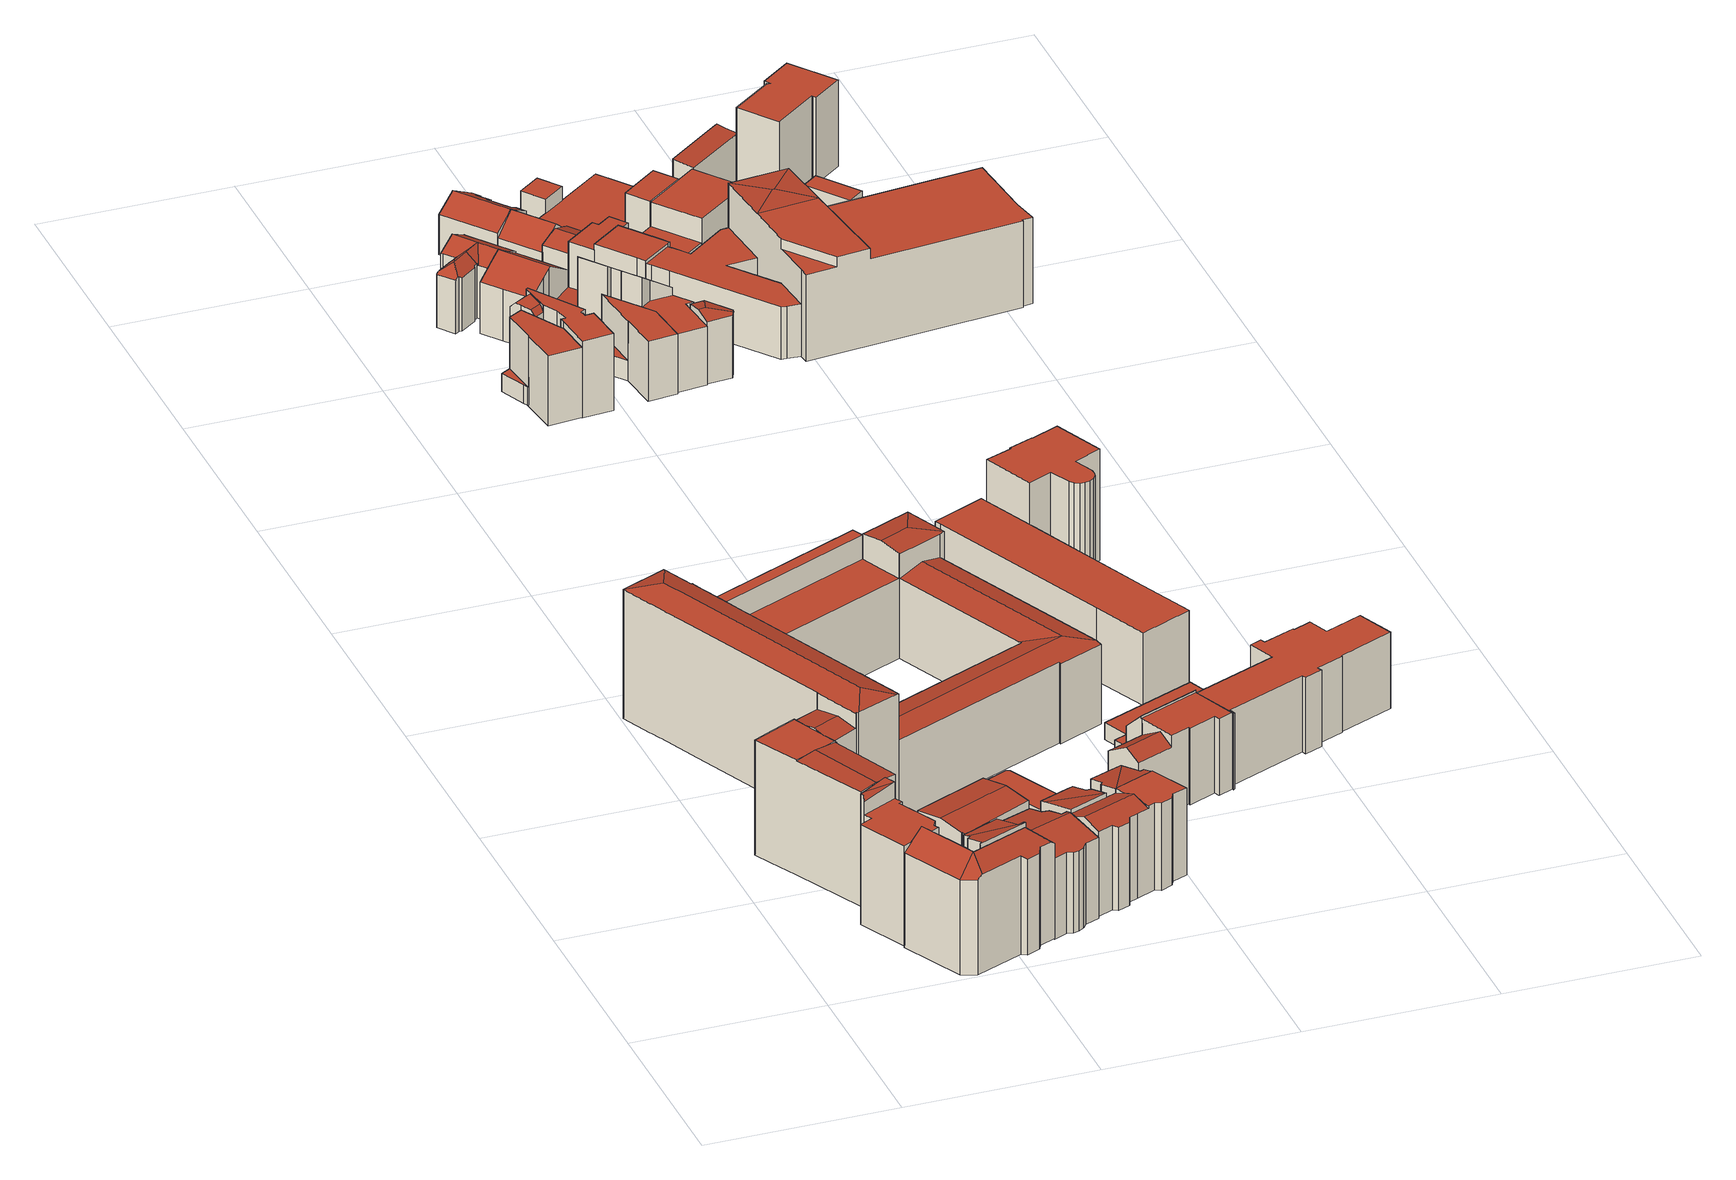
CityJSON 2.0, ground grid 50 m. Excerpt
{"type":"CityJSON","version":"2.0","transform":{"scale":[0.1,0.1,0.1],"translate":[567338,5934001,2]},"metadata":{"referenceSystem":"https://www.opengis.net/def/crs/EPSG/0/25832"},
"CityObjects":{
"building1":{"type":"Building","attributes":{"Gemeindeschluessel":"02000000","Geometrietyp2DReferenz":"3000","function":"31001_1100","roofType":"1000","measuredHeight":31.76,"storeysAboveGround":9},"geometry":[{"type":"MultiSurface","lod":"2","boundaries":[[[0,1,2,3]],[[4,5,6,7]],[[8,9,10,11]],[[7,6,12,13,14]],[[15,0,12,6]],[[16,2,1,17]],[[18,19,20,21]],[[22,23,24,25,10,9,15,6,5,26]],[[27,28,29,30,4,7,14,18,21,16,17,8,11,31]],[[8,17,1,0,15,9]],[[30,29,22,26]],[[3,2,16,21,20]],[[19,18,14,13]],[[29,28,23,22]],[[28,27,24,23]],[[27,31,25,24]],[[31,11,10,25]],[[4,30,26,5]],[[19,13,12,0,3,20]]],"semantics":{"surfaces":[{"type":"RoofSurface"},{"type":"WallSurface"},{"type":"GroundSurface"}],"values":[0,1,1,1,1,1,1,0,2,1,1,1,1,1,1,1,1,1,0]}}]},
"building2":{"type":"Building","attributes":{"Gemeindeschluessel":"02000000","Geometrietyp2DReferenz":"3000","function":"31001_1120","roofType":"3100","measuredHeight":30.64,"storeysAboveGround":6},"geometry":[{"type":"MultiSurface","lod":"2","boundaries":[[[32,33,34,35]],[[36,37,38,39]],[[40,41,42,43,44,37,36,45,46]],[[47,48,49,50]],[[42,51,52,43]],[[53,54,55,56]],[[57,32,35,58]],[[59,39,38,60]],[[61,46,45,62]],[[63,42,41,64]],[[65,40,46,61]],[[66,67,68,69]],[[69,68,70,71]],[[71,70,72,73]],[[74,52,51,75]],[[76,77,78,79,80]],[[73,72,33,32,57]],[[66,69,71,73,57,58,81,82,53,56,78,77,65,61,62,59,60,83,74,75,84]],[[35,34,85,86]],[[55,54,87,85,34,80,79]],[[50,49,63,64,76,80,34]],[[50,34,33,72,70,68,67,47]],[[35,86,81,58]],[[84,75,51,42,63,49,48]],[[66,84,48,47,67]],[[65,77,76,64,41,40]],[[74,83,44,43,52]],[[59,62,45,36,39]],[[83,60,38,37,44]],[[55,79,78,56]],[[87,54,53,82]],[[82,81,86,85,87]]],"semantics":{"surfaces":[{"type":"RoofSurface"},{"type":"WallSurface"},{"type":"GroundSurface"}],"values":[0,0,0,0,0,1,1,1,1,1,1,1,1,1,1,1,1,2,0,0,0,0,1,1,1,1,1,1,1,1,1,1]}}]},
"building3":{"type":"Building","attributes":{"Gemeindeschluessel":"02000000","Geometrietyp2DReferenz":"3000","function":"31001_1120","roofType":"3100","measuredHeight":24.62,"storeysAboveGround":6},"geometry":[{"type":"MultiSurface","lod":"2","boundaries":[[[88,89,90,91]],[[91,90,92,93]],[[93,92,94,95]],[[95,94,96,97]],[[98,99,100,101]],[[101,100,102,103]],[[103,102,104,105]],[[105,104,89,88]],[[106,107,108,109]],[[109,108,110,111]],[[111,110,112,113]],[[113,112,114,115]],[[115,114,116,117]],[[118,119,120,121]],[[121,120,122,123]],[[106,109,111,113,115,117,98,101,103,105,88,91,93,95,97,118,121,123,124]],[[124,123,122,125,126]],[[107,106,124,126]],[[98,117,116,127,99]],[[119,118,97,96]],[[127,116,114,112,110,108,107,126,125]],[[127,125,122,120,119,96,94,92,90,89,104,102,100,99]]],"semantics":{"surfaces":[{"type":"WallSurface"},{"type":"GroundSurface"},{"type":"RoofSurface"}],"values":[0,0,0,0,0,0,0,0,0,0,0,0,0,0,0,1,0,0,0,0,2,2]}}]},
"building4":{"type":"Building","attributes":{"Gemeindeschluessel":"02000000","Geometrietyp2DReferenz":"3000","function":"31001_2010","roofType":"1000","measuredHeight":3.55,"storeysAboveGround":1},"geometry":[{"type":"MultiSurface","lod":"2","boundaries":[[[128,129,130,131]],[[132,133,134,135]],[[135,134,129,128]],[[136,137,133,132]],[[137,136,131,130]],[[131,136,132,135,128]],[[137,130,129,134,133]]],"semantics":{"surfaces":[{"type":"WallSurface"},{"type":"GroundSurface"},{"type":"RoofSurface"}],"values":[0,0,0,0,0,1,2]}}]},
"building5":{"type":"Building","attributes":{"name":"Agentur für Arbeit","Gemeindeschluessel":"02000000","Geometrietyp2DReferenz":"3000","function":"31001_3010","roofType":"3100","measuredHeight":37.12,"storeysAboveGround":7},"geometry":[{"type":"MultiSurface","lod":"2","boundaries":[[[138,139,140,141]],[[142,143,144,145,146,147]],[[148,149,150,151]],[[144,152,153,154,155,145]],[[156,157,158,159,160]],[[161,162,163,164,165,158,157]],[[166,167,168]],[[169,170,171,172,173]],[[174,175,176,177,178,170,169]],[[178,171,170]],[[179,180,181,182]],[[183,184,185,186]],[[187,141,140,188]],[[160,189,156]],[[154,190,155]],[[146,191,147]],[[192,143,142,193]],[[186,150,149,183]],[[183,149,148,194]],[[181,163,162,182]],[[195,196,197,198]],[[199,200,201,202]],[[202,201,203,204]],[[205,204,203,206,207]],[[183,149,173,172,184]],[[208,172,171,209]],[[210,178,177,211]],[[212,213,214,215]],[[215,214,216,217]],[[192,218,219,220,221,180,179,153,152,144,143]],[[222,223,224,225,226,227,175,174,228]],[[229,230,231,213,212,232,233,211,177]],[[234,235,236,189,160,159,237,238,239,240,241,242,243,244]],[[245,246,247,248,249,250,239,238,251,252,253,254,255,256,141,187]],[[257,258,259,260,167,166,206,203,201,200,261,262,263,264,265,266,267,268,139,138]],[[215,217,269,205,207,270,271,195,198,272,273,274,221,220,219,218,192,193,275,276,244,243,242,241,240,239,250,249,248,247,246,245,187,188,277,278,279,280,281,208,209,210,211,233,232,212],[223,222,228,282,283,284,285,286,287,224]],[[256,255,254,253,252,251,238,237,288,289,197,196,168,167,260,259,258,257,138,141]],[[139,268,278,277,188,140]],[[276,275,193,142,147,191,290,234,244]],[[268,267,151,150,186,185,281,280,279,278]],[[266,265,264,291,292,194,148,151,267]],[[282,228,174,293,291,264]],[[263,262,261,285,284,283,282,264]],[[195,271,270,207,206,166,168,196]],[[261,200,199,294,225,224,287,286,285]],[[227,295,229,177,176,175]],[[178,210,209,171]],[[296,293,174,169,173,149,183]],[[208,281,185,184,172]],[[205,269,217,216,297,204]],[[158,165,289,288,237,159]],[[163,181,180,221,274,273,164]],[[273,272,198,197,289,165,164]],[[298,161,157,156]],[[145,155,299,146]],[[190,154,153,179,182,162,161]],[[292,291,293,296,183,194]],[[300,301,231,230,229,295]],[[226,301,300,295,227]],[[204,297,216,214,213,231,301,302,202]],[[202,302,301,226,225,294,199]],[[290,191,146,299,155,190,161,298,156,189,236,235,234]]],"semantics":{"surfaces":[{"type":"RoofSurface"},{"type":"WallSurface"},{"type":"GroundSurface"}],"values":[0,0,0,0,0,0,0,0,0,0,0,0,1,1,1,1,1,1,1,1,1,1,1,1,1,1,1,1,1,1,1,1,1,1,0,2,0,1,1,1,1,1,1,1,1,1,1,1,1,1,1,1,1,1,1,1,0,0,0,0,0,0]}}]},
"building6":{"type":"Building","attributes":{"Gemeindeschluessel":"02000000","Geometrietyp2DReferenz":"3000","function":"31001_2100","roofType":"3100","measuredHeight":6.53,"storeysAboveGround":1},"geometry":[{"type":"MultiSurface","lod":"2","boundaries":[[[303,304,305,306]],[[307,308,309,310]],[[311,312,313,314]],[[315,316,317,318]],[[318,317,319,320]],[[320,319,321,322]],[[322,321,323,324]],[[325,326,307,310,327,311,314,315,318,320,322,324]],[[328,326,325,329,330]],[[329,325,324,323]],[[316,315,314,313]],[[308,307,326,328]],[[327,310,309,303,306]],[[331,305,304,330,329]],[[311,327,306,305,331,312]],[[331,329,323,321,319,317,316,313,312]],[[308,328,330,304,303,309]]],"semantics":{"surfaces":[{"type":"RoofSurface"},{"type":"WallSurface"},{"type":"GroundSurface"}],"values":[0,1,1,1,1,1,1,2,1,1,1,1,1,1,1,0,0]}}]},
"building7":{"type":"Building","attributes":{"Gemeindeschluessel":"02000000","Geometrietyp2DReferenz":"3000","function":"31001_1120","roofType":"3100","measuredHeight":25.06,"storeysAboveGround":6},"geometry":[{"type":"MultiSurface","lod":"2","boundaries":[[[332,333,334,335]],[[336,337,338,339,340,341]],[[342,343,344,345,346,347,348,349,350,351,352,353]],[[354,355,356,357,340,339]],[[358,359,360,136]],[[136,360,361,362]],[[362,361,363,364]],[[365,333,332,366]],[[367,368,369,370]],[[371,372,373,374]],[[374,373,375,376]],[[376,375,377,378]],[[378,377,379,380]],[[380,379,381,382]],[[383,338,337,384]],[[384,337,336,385]],[[354,350,349,355]],[[386,348,347,387]],[[387,347,346,388]],[[388,346,345,389]],[[389,345,344,390]],[[391,343,342]],[[353,352,392]],[[393,357,356,394]],[[395,353,392,365,366,369,368,396]],[[390,344,343,391,372,371]],[[397,334,333,365,392,352,351,398]],[[367,370,358,136,362,364,399,397,398,383,384,385,400,393,394,386,387,388,389,390,371,374,376,378,380,382]],[[334,397,399,401]],[[358,370,369,366,332,335,359]],[[383,398,351,350,354,339,338]],[[386,394,356,355,349,348]],[[393,400,341,340,357]],[[400,385,336,341]],[[342,353,395]],[[367,382,381,396,368]],[[401,399,364,363]],[[372,391,342,395,396,381,379,377,375,373]],[[401,363,361,360,359,335,334]]],"semantics":{"surfaces":[{"type":"RoofSurface"},{"type":"WallSurface"},{"type":"GroundSurface"}],"values":[0,0,0,0,1,1,1,1,1,1,1,1,1,1,1,1,1,1,1,1,1,1,1,1,0,1,1,2,1,1,1,1,1,1,1,1,1,0,0]}}]},
"building8":{"type":"Building","attributes":{"Gemeindeschluessel":"02000000","Geometrietyp2DReferenz":"3000","function":"31001_1120","roofType":"1000","measuredHeight":19.12,"storeysAboveGround":5},"geometry":[{"type":"MultiSurface","lod":"2","boundaries":[[[402,403,404,405]],[[405,404,406,407]],[[408,409,410,411]],[[412,413,414,415]],[[412,415,402,405,407,416,417,408,411]],[[403,402,415,414,418,419]],[[419,418,420,421]],[[413,412,411,410]],[[409,408,417,422]],[[422,417,416,423]],[[416,407,406,421,420,423]],[[422,423,420,418,414,413,410,409]],[[419,421,406,404,403]]],"semantics":{"surfaces":[{"type":"WallSurface"},{"type":"GroundSurface"},{"type":"RoofSurface"}],"values":[0,0,0,0,1,0,0,0,0,0,0,2,2]}}]},
"building9":{"type":"Building","attributes":{"Gemeindeschluessel":"02000000","Geometrietyp2DReferenz":"3000","function":"31001_1120","roofType":"1000","measuredHeight":20.97,"storeysAboveGround":4},"geometry":[{"type":"MultiSurface","lod":"2","boundaries":[[[424,425,426,427]],[[428,429,430,425,424]],[[431,432,433,430]],[[434,435,436,437]],[[437,436,438,439]],[[439,438,440,441]],[[441,440,442,443]],[[444,445,446,447]],[[447,446,448,449]],[[449,448,432,450]],[[451,452,453,454]],[[451,454,444,447,449,450,455,456,457,458,434,437,439,441,443]],[[433,432,448,446,445,453,452,442,440,438,436,435,459,460]],[[429,428,456,455,461]],[[453,445,444,454]],[[442,452,451,443]],[[433,460,426,425,430]],[[455,450,432,431,461]],[[459,435,434,458]],[[457,456,428,424,427]],[[458,457,427,426,460,459]],[[429,461,431,430]]],"semantics":{"surfaces":[{"type":"RoofSurface"},{"type":"WallSurface"},{"type":"GroundSurface"}],"values":[0,0,1,1,1,1,1,1,1,1,1,2,0,1,1,1,1,1,1,1,1,0]}}]},
"building10":{"type":"Building","attributes":{"Gemeindeschluessel":"02000000","Geometrietyp2DReferenz":"3000","function":"31001_1120","roofType":"3100","measuredHeight":17.19,"storeysAboveGround":5},"geometry":[{"type":"MultiSurface","lod":"2","boundaries":[[[462,463,464,465,466]],[[464,467,468,469,470,471,465]],[[472,473,474,475,476,477,464,463]],[[476,478,479,480,477]],[[481,462,466,482]],[[483,471,470,484]],[[484,470,469,485]],[[485,469,468,486]],[[487,475,474,488]],[[488,474,473,489]],[[489,473,472,490]],[[491,492,493,494]],[[494,493,495,496]],[[497,498,499,500]],[[500,499,501,502]],[[503,504,502,501]],[[505,506,487,488,489,490,481,482,483,484,485,486,507,491,494,496,497,500,502,504]],[[480,508,503,501,499,498,509]],[[510,507,486,468,467]],[[492,491,507,510,511]],[[479,478,506,505,512]],[[505,504,503,508,512]],[[497,496,495,509,498]],[[487,506,478,476,475]],[[481,490,472,463,462]],[[483,482,466,465,471]],[[479,512,508,480]],[[510,467,464,477,480,511]],[[492,511,480,509,495,493]]],"semantics":{"surfaces":[{"type":"RoofSurface"},{"type":"WallSurface"},{"type":"GroundSurface"}],"values":[0,0,0,0,1,1,1,1,1,1,1,1,1,1,1,1,2,0,1,1,1,1,1,1,1,1,0,0,0]}}]},
"building11":{"type":"Building","attributes":{"Gemeindeschluessel":"02000000","Geometrietyp2DReferenz":"3000","function":"31001_2010","roofType":"3100","measuredHeight":18.89,"storeysAboveGround":4},"geometry":[{"type":"MultiSurface","lod":"2","boundaries":[[[513,514,515,516,517]],[[518,519,520,505]],[[521,522,523,524]],[[524,523,525,526]],[[526,525,527,528]],[[504,516,515,529]],[[529,515,514,530]],[[521,524,526,528,531,518,505,504,529,530]],[[521,530,514,513,522]],[[504,505,520,517,516]],[[532,531,528,527]],[[519,518,531,532]],[[519,532,527,525,523,522,513,517,520]]],"semantics":{"surfaces":[{"type":"RoofSurface"},{"type":"WallSurface"},{"type":"GroundSurface"}],"values":[0,1,1,1,1,1,1,2,1,1,1,1,0]}}]},
"building12":{"type":"Building","attributes":{"Gemeindeschluessel":"02000000","Geometrietyp2DReferenz":"3000","function":"31001_1120","roofType":"1000","measuredHeight":16.41,"storeysAboveGround":3},"geometry":[{"type":"MultiSurface","lod":"2","boundaries":[[[533,534,535,536,537,538,539]],[[526,536,535,524]],[[524,535,534,540]],[[540,534,533,541]],[[542,543,544,545]],[[545,544,546,547]],[[537,548,549,538]],[[543,542,550,539,538,549]],[[551,552,526,524,540,541,550,542,545,547]],[[553,552,551,554]],[[554,551,547,546]],[[526,552,553,548,537,536]],[[550,541,533,539]],[[554,546,544,543,549,548,553]]],"semantics":{"surfaces":[{"type":"RoofSurface"},{"type":"WallSurface"},{"type":"GroundSurface"}],"values":[0,1,1,1,1,1,1,1,2,1,1,1,1,0]}}]},
"building13":{"type":"Building","attributes":{"Gemeindeschluessel":"02000000","Geometrietyp2DReferenz":"3000","function":"31001_1120","roofType":"1000","measuredHeight":9.21,"storeysAboveGround":3},"geometry":[{"type":"MultiSurface","lod":"2","boundaries":[[[555,556,557,558,559,560]],[[561,562,563,564,565,566]],[[561,560,559,562]],[[562,559,558,563]],[[563,558,557,564]],[[564,557,556,565]],[[565,556,555,566]],[[561,566,555,560]]],"semantics":{"surfaces":[{"type":"RoofSurface"},{"type":"GroundSurface"},{"type":"WallSurface"}],"values":[0,1,2,2,2,2,2,2]}}]},
"building14":{"type":"Building","attributes":{"Gemeindeschluessel":"02000000","Geometrietyp2DReferenz":"3000","function":"31001_2050","roofType":"2100","measuredHeight":24.41,"storeysAboveGround":5},"geometry":[{"type":"MultiSurface","lod":"2","boundaries":[[[567,568,569,570,571,572,573,574,575,576]],[[577,578,579,580,581,582,583,584,585,586]],[[577,576,575,578]],[[578,575,574,579]],[[579,574,573,580]],[[580,573,572,581]],[[581,572,571,582]],[[582,571,570,583]],[[583,570,569,584]],[[584,569,568,585]],[[585,568,567,586]],[[586,567,576,577]]],"semantics":{"surfaces":[{"type":"RoofSurface"},{"type":"GroundSurface"},{"type":"WallSurface"}],"values":[0,1,2,2,2,2,2,2,2,2,2,2]}}]},
"building15":{"type":"Building","attributes":{"Gemeindeschluessel":"02000000","Geometrietyp2DReferenz":"3000","function":"31001_3210","roofType":"1000","measuredHeight":8.6,"storeysAboveGround":1},"geometry":[{"type":"MultiSurface","lod":"2","boundaries":[[[587,588,589,590]],[[591,592,593,594]],[[595,596,597,598]],[[599,600,601,602]],[[602,601,603,604]],[[596,590,589,605]],[[606,607,608,609]],[[609,608,610,611]],[[605,589,594,593,612]],[[588,591,594,589]],[[613,606,609,611,599,602,604,614,595,598,615,616]],[[613,616,592,591,588,587]],[[616,615,617,612,593,592]],[[618,619,590,620]],[[607,606,613,587]],[[599,611,610,619,618,600]],[[617,615,598,597]],[[621,614,604,603]],[[595,614,621,620,590,596]],[[607,587,590,619,610,608]],[[617,597,596,605,612]],[[621,603,601,600,618,620]]],"semantics":{"surfaces":[{"type":"RoofSurface"},{"type":"WallSurface"},{"type":"GroundSurface"}],"values":[0,0,1,1,1,1,1,1,1,1,2,1,1,1,1,1,1,1,1,0,0,0]}}]},
"building16":{"type":"Building","attributes":{"Gemeindeschluessel":"02000000","Geometrietyp2DReferenz":"3000","function":"31001_1010","roofType":"3100","measuredHeight":14.51,"storeysAboveGround":2},"geometry":[{"type":"MultiSurface","lod":"2","boundaries":[[[622,623,624,625]],[[625,624,626,627]],[[628,629,630,631]],[[631,630,623,622]],[[632,633,634,635]],[[629,628,636,637,638]],[[639,636,628,631,622,625,627,640,632,635]],[[641,634,633,642,626,624,623,630,629,638]],[[634,641,643,639,635]],[[642,633,632,640]],[[626,642,640,627]],[[637,636,639,643]],[[637,643,641,638]]],"semantics":{"surfaces":[{"type":"WallSurface"},{"type":"GroundSurface"},{"type":"RoofSurface"}],"values":[0,0,0,0,0,0,1,2,0,0,0,0,2]}}]},
"building17":{"type":"Building","attributes":{"Gemeindeschluessel":"02000000","Geometrietyp2DReferenz":"3000","function":"31001_2010","roofType":"1000","measuredHeight":15.95,"storeysAboveGround":3},"geometry":[{"type":"MultiSurface","lod":"2","boundaries":[[[544,546,644,645,646,647,648,649,543]],[[650,651,652,653,654,655,656,657,658]],[[650,543,649,651]],[[651,649,648,652]],[[652,648,647,653]],[[653,647,646,654]],[[654,646,645,655]],[[655,645,644,656]],[[656,644,546,657]],[[657,546,544,658]],[[658,544,543,650]]],"semantics":{"surfaces":[{"type":"RoofSurface"},{"type":"GroundSurface"},{"type":"WallSurface"}],"values":[0,1,2,2,2,2,2,2,2,2,2]}}]},
"building18":{"type":"Building","attributes":{"Gemeindeschluessel":"02000000","Geometrietyp2DReferenz":"3000","function":"31001_1010","roofType":"3100","measuredHeight":15.47,"storeysAboveGround":2},"geometry":[{"type":"MultiSurface","lod":"2","boundaries":[[[659,660,661,662,663,664,665]],[[665,666,667,659]],[[668,664,663,669]],[[669,663,662,670]],[[670,662,661,671]],[[671,661,660,672]],[[673,674,668,669,670,671,672,675,676]],[[668,674,677,678,666,665,664]],[[679,680,673,676,681]],[[681,676,675,682]],[[675,672,660,659,667,682]],[[677,674,673,680]],[[679,681,682,667,666,678]],[[679,678,677,680]]],"semantics":{"surfaces":[{"type":"RoofSurface"},{"type":"WallSurface"},{"type":"GroundSurface"}],"values":[0,1,1,1,1,1,2,1,1,1,1,1,0,0]}}]},
"building19":{"type":"Building","attributes":{"Gemeindeschluessel":"02000000","Geometrietyp2DReferenz":"3000","function":"31001_2070","roofType":"1000","measuredHeight":19.86,"storeysAboveGround":8},"geometry":[{"type":"MultiSurface","lod":"2","boundaries":[[[683,684,685,686,687,688,689,690,691,692]],[[693,694,695,696,697,698,699,700,701,702]],[[700,691,690,701]],[[701,690,689,702]],[[693,688,687,694]],[[694,687,686,695]],[[695,686,685,696]],[[696,685,684,697]],[[697,684,683,698]],[[699,692,691,700]],[[699,698,683,692]],[[693,702,689,688]]],"semantics":{"surfaces":[{"type":"RoofSurface"},{"type":"GroundSurface"},{"type":"WallSurface"}],"values":[0,1,2,2,2,2,2,2,2,2,2,2]}}]},
"building20":{"type":"Building","attributes":{"name":"Private Stadtteilschule Brecht","Gemeindeschluessel":"02000000","Geometrietyp2DReferenz":"3000","function":"31001_3020","roofType":"1000","measuredHeight":21.57,"storeysAboveGround":3},"geometry":[{"type":"MultiSurface","lod":"2","boundaries":[[[703,704,705,706]],[[707,708,704,703]],[[709,710,711,712,713,714,715,716]],[[717,718,719,720,721,722,723,724,725]],[[726,711,710,727]],[[727,710,709,728]],[[729,716,715,730]],[[723,713,712,724]],[[731,721,720,732]],[[732,720,719,733]],[[733,719,718,734]],[[735,736,737,738]],[[739,740,741,742]],[[742,741,743,744]],[[744,743,745,746]],[[746,745,747,748]],[[748,747,749,750]],[[751,752,753,754]],[[738,737,755,756]],[[757,758,759,760]],[[760,759,761,762]],[[762,761,763,764]],[[765,766,767,768]],[[768,767,769,770]],[[771,772,773,774]],[[775,749,747,745,743,741,740,763,761,759,758,773,772,776,769,767,766,753,752,755,737,736]],[[774,773,758,757]],[[739,742,744,746,748,750,731,732,733,734,777,778,779,726,727,728,729,730,780,781,782,783,751,754,765,768,770,784,771,774,757,760,762,764]],[[785,735,738,756,786,787,788]],[[775,736,735,785,714,713,723,722]],[[788,787,782,781]],[[787,786,783,782]],[[739,764,763,740]],[[784,770,769,776]],[[771,784,776,772]],[[765,754,753,766]],[[751,783,786,756,755,752]],[[785,788,781,780]],[[717,725,705,704,708]],[[731,750,749,775,722,721]],[[726,779,725,724,712,711]],[[780,730,715,714,785]],[[729,728,709,716]],[[777,734,718,717,708,707]],[[778,777,707,703,706]],[[779,778,706,705,725]]],"semantics":{"surfaces":[{"type":"RoofSurface"},{"type":"WallSurface"},{"type":"GroundSurface"}],"values":[0,0,0,0,1,1,1,1,1,1,1,1,1,1,1,1,1,1,1,1,1,1,1,1,1,0,1,2,0,1,1,1,1,1,1,1,1,1,1,1,1,1,1,1,1,1]}}]},
"building21":{"type":"Building","attributes":{"Gemeindeschluessel":"02000000","Geometrietyp2DReferenz":"3000","function":"31001_1120","roofType":"3100","measuredHeight":14.15,"storeysAboveGround":2},"geometry":[{"type":"MultiSurface","lod":"2","boundaries":[[[789,790,791,792]],[[790,793,794,791]],[[795,789,792,796]],[[797,794,793,798]],[[798,793,790,789,795]],[[796,792,791,794,797]],[[796,797,798,795]]],"semantics":{"surfaces":[{"type":"RoofSurface"},{"type":"WallSurface"},{"type":"GroundSurface"}],"values":[0,0,1,1,1,1,2]}}]},
"building22":{"type":"Building","attributes":{"Gemeindeschluessel":"02000000","Geometrietyp2DReferenz":"3000","function":"31001_2010","roofType":"1000","measuredHeight":3.3,"storeysAboveGround":1},"geometry":[{"type":"MultiSurface","lod":"2","boundaries":[[[799,800,801,802]],[[803,804,805,806]],[[806,805,800,799]],[[805,804,801,800]],[[804,803,802,801]],[[803,806,799,802]]],"semantics":{"surfaces":[{"type":"GroundSurface"},{"type":"RoofSurface"},{"type":"WallSurface"}],"values":[0,1,2,2,2,2]}}]},
"building23":{"type":"Building","attributes":{"Gemeindeschluessel":"02000000","Geometrietyp2DReferenz":"3000","function":"31001_1120","roofType":"3200","measuredHeight":18.02,"storeysAboveGround":5},"geometry":[{"type":"MultiSurface","lod":"2","boundaries":[[[807,808,809,810]],[[811,812,813,808,807]],[[813,814,809,808]],[[799,810,809,802]],[[815,812,811,816]],[[802,809,814,817]],[[815,816,799,802,817]],[[815,817,814,813,812]],[[799,816,811,807,810]]],"semantics":{"surfaces":[{"type":"RoofSurface"},{"type":"WallSurface"},{"type":"GroundSurface"}],"values":[0,0,0,1,1,1,2,1,1]}}]},
"building24":{"type":"Building","attributes":{"Gemeindeschluessel":"02000000","Geometrietyp2DReferenz":"3000","function":"31001_1010","roofType":"1000","measuredHeight":15.15,"storeysAboveGround":3},"geometry":[{"type":"MultiSurface","lod":"2","boundaries":[[[818,819,820,821,822,823]],[[824,825,826,827,828,829]],[[825,822,821,826]],[[826,821,820,827]],[[827,820,819,828]],[[828,819,818,829]],[[824,823,822,825]],[[824,829,818,823]]],"semantics":{"surfaces":[{"type":"RoofSurface"},{"type":"GroundSurface"},{"type":"WallSurface"}],"values":[0,1,2,2,2,2,2,2]}}]},
"building25":{"type":"Building","attributes":{"Gemeindeschluessel":"02000000","Geometrietyp2DReferenz":"3000","function":"31001_1120","roofType":"1000","measuredHeight":14.78,"storeysAboveGround":4},"geometry":[{"type":"MultiSurface","lod":"2","boundaries":[[[830,831,832,833]],[[833,832,834,835]],[[830,836,837,831]],[[836,838,839,837]],[[839,838,840,841]],[[841,840,842,843]],[[843,842,844,845]],[[845,844,846,847]],[[834,847,846,835]],[[830,833,835,846,844,842,840,838,836]],[[832,831,837,839,841,843,845,847,834]]],"semantics":{"surfaces":[{"type":"WallSurface"},{"type":"GroundSurface"},{"type":"RoofSurface"}],"values":[0,0,0,0,0,0,0,0,0,1,2]}}]},
"building26":{"type":"Building","attributes":{"Gemeindeschluessel":"02000000","Geometrietyp2DReferenz":"3000","function":"31001_1010","roofType":"1000","measuredHeight":9,"storeysAboveGround":1},"geometry":[{"type":"MultiSurface","lod":"2","boundaries":[[[848,849,850,851]],[[852,853,854,855]],[[855,854,849,848]],[[854,853,850,849]],[[853,852,851,850]],[[852,855,848,851]]],"semantics":{"surfaces":[{"type":"GroundSurface"},{"type":"RoofSurface"},{"type":"WallSurface"}],"values":[0,1,2,2,2,2]}}]},
"building27":{"type":"Building","attributes":{"Gemeindeschluessel":"02000000","Geometrietyp2DReferenz":"3000","function":"31001_2010","roofType":"1000","measuredHeight":30.4,"storeysAboveGround":9},"geometry":[{"type":"MultiSurface","lod":"2","boundaries":[[[856,857,858,859]],[[859,858,860,861]],[[862,863,864,865]],[[865,864,866,867]],[[867,866,868,869]],[[869,868,870,871]],[[871,870,872,873]],[[873,872,874,875]],[[875,874,876,877]],[[877,876,878,879]],[[861,860,880,881]],[[881,880,882,883]],[[883,882,884,885]],[[885,884,886,887]],[[887,886,888,889]],[[890,891,878,876,874,872,870,868,866,864,863,892,888,886,884,882,880,860,858,857,893]],[[894,862,865,867,869,871,873,875,877,879,895,896,897,856,859,861,881,883,885,887,889]],[[895,879,878,891]],[[862,894,892,863]],[[894,889,888,892]],[[897,896,890,893]],[[896,895,891,890]],[[856,897,893,857]]],"semantics":{"surfaces":[{"type":"WallSurface"},{"type":"RoofSurface"},{"type":"GroundSurface"}],"values":[0,0,0,0,0,0,0,0,0,0,0,0,0,0,0,1,2,0,0,0,0,0,0]}}]},
"building28":{"type":"Building","attributes":{"Gemeindeschluessel":"02000000","Geometrietyp2DReferenz":"3000","function":"51009_1610","roofType":"1000","measuredHeight":7.64},"geometry":[{"type":"MultiSurface","lod":"2","boundaries":[[[898,899,900,901,902,903]],[[904,905,906,907,908,909]],[[904,903,902,905]],[[905,902,901,906]],[[906,901,900,907]],[[907,900,899,908]],[[908,899,898,909]],[[904,909,898,903]]],"semantics":{"surfaces":[{"type":"RoofSurface"},{"type":"GroundSurface"},{"type":"WallSurface"}],"values":[0,1,2,2,2,2,2,2]}}]},
"building29":{"type":"Building","attributes":{"Gemeindeschluessel":"02000000","Geometrietyp2DReferenz":"3000","function":"31001_1010","roofType":"1000","measuredHeight":6.92,"storeysAboveGround":3},"geometry":[{"type":"MultiSurface","lod":"2","boundaries":[[[910,911,912,913]],[[914,915,916,917]],[[918,919,920,921]],[[921,920,922,923]],[[924,925,926,927]],[[928,916,915,929,922,920,919,924,927,912,911]],[[918,921,923,930,914,917,931,910,913,926,925]],[[926,913,912,927]],[[918,925,924,919]],[[930,923,922,929]],[[914,930,929,915]],[[931,917,916,928]],[[910,931,928,911]]],"semantics":{"surfaces":[{"type":"WallSurface"},{"type":"RoofSurface"},{"type":"GroundSurface"}],"values":[0,0,0,0,0,1,2,0,0,0,0,0,0]}}]},
"building30":{"type":"Building","attributes":{"Gemeindeschluessel":"02000000","Geometrietyp2DReferenz":"3000","function":"51009_1610","roofType":"1000","measuredHeight":4.41},"geometry":[{"type":"MultiSurface","lod":"2","boundaries":[[[932,933,934,935,936,937,938,939,940]],[[941,942,943,944,945,946,947,948,949]],[[941,940,939,942]],[[942,939,938,943]],[[943,938,937,944]],[[944,937,936,945]],[[945,936,935,946]],[[946,935,934,947]],[[947,934,933,948]],[[948,933,932,949]],[[949,932,940,941]]],"semantics":{"surfaces":[{"type":"RoofSurface"},{"type":"GroundSurface"},{"type":"WallSurface"}],"values":[0,1,2,2,2,2,2,2,2,2,2]}}]},
"building31":{"type":"Building","attributes":{"Gemeindeschluessel":"02000000","Geometrietyp2DReferenz":"3000","function":"31001_1010","roofType":"1000","measuredHeight":14.32,"storeysAboveGround":3},"geometry":[{"type":"MultiSurface","lod":"2","boundaries":[[[950,951,952,953]],[[953,952,954,955]],[[956,957,958,959]],[[955,954,957,956]],[[951,950,959,958]],[[959,950,953,955,956]],[[951,958,957,954,952]]],"semantics":{"surfaces":[{"type":"WallSurface"},{"type":"GroundSurface"},{"type":"RoofSurface"}],"values":[0,0,0,0,0,1,2]}}]},
"building32":{"type":"Building","attributes":{"Gemeindeschluessel":"02000000","Geometrietyp2DReferenz":"3000","function":"31001_2010","roofType":"1000","measuredHeight":15.04,"storeysAboveGround":4},"geometry":[{"type":"MultiSurface","lod":"2","boundaries":[[[960,961,962,963]],[[964,965,966,967]],[[964,963,962,965]],[[965,962,961,966]],[[966,961,960,967]],[[964,967,960,963]]],"semantics":{"surfaces":[{"type":"RoofSurface"},{"type":"GroundSurface"},{"type":"WallSurface"}],"values":[0,1,2,2,2,2]}}]},
"building33":{"type":"Building","attributes":{"Gemeindeschluessel":"02000000","Geometrietyp2DReferenz":"3000","function":"31001_2070","roofType":"1000","measuredHeight":26.77,"storeysAboveGround":7},"geometry":[{"type":"MultiSurface","lod":"2","boundaries":[[[968,969,970]],[[971,972,973,974]],[[972,975,976,973]],[[977,975,972,971]],[[977,978,976,975]],[[979,980,981,982]],[[970,983,984,968]],[[985,986,987,988]],[[989,990,991,992]],[[992,991,993,994]],[[994,993,995,996]],[[969,997,983,970]],[[979,998,999,980]],[[1000,1001,1002,1003]],[[1003,1002,1004,1005]],[[1005,1004,1006,1007]],[[1007,1006,1008,1009]],[[1009,1008,1010,1011]],[[1011,1010,1012,1013]],[[1014,1015,1016,1017]],[[1017,1016,1018,1019]],[[996,995,974,973,976,978,982,981,1020]],[[1021,1022,1023,985,988,1024,1025,1026,1014,1017,1019,989,992,994,996,1020,1000,1003,1005,1007,1009,1011,1013]],[[1027,1028,987,986,1029,984,983,997,995,993,991,990,1018,1016,1015,1030]],[[1030,1015,1014,1026]],[[968,984,1029,1031,1032,1033,971,974,995,997,969]],[[1034,1035,998,979,982,978,977]],[[1031,1023,1022,1036]],[[1022,1021,1037,1035,1034,1038,1039,1036]],[[1037,1021,1013,1012]],[[1000,1020,981,980,999,1001]],[[1039,1038,1033,1032]],[[985,1023,1031,1029,986]],[[987,1028,1024,988]],[[1018,990,989,1019]],[[1027,1030,1026,1025]],[[1028,1027,1025,1024]],[[1037,1012,1010,1008,1006,1004,1002,1001,999,998,1035]],[[1039,1032,1031,1036]],[[1033,1038,1034,977,971]]],"semantics":{"surfaces":[{"type":"RoofSurface"},{"type":"WallSurface"},{"type":"GroundSurface"}],"values":[0,0,0,0,0,0,1,1,1,1,1,1,1,1,1,1,1,1,1,1,1,1,2,0,1,1,1,1,1,1,1,1,1,1,1,1,1,0,0,0]}}]},
"building34":{"type":"Building","attributes":{"Gemeindeschluessel":"02000000","Geometrietyp2DReferenz":"3000","function":"31001_1010","roofType":"1000","measuredHeight":14,"storeysAboveGround":4},"geometry":[{"type":"MultiSurface","lod":"2","boundaries":[[[1040,1041,1042,1043,1044,1045]],[[1046,1047,1048,1049,1050,1051]],[[1046,1045,1044,1047]],[[1047,1044,1043,1048]],[[1048,1043,1042,1049]],[[1049,1042,1041,1050]],[[1050,1041,1040,1051]],[[1051,1040,1045,1046]]],"semantics":{"surfaces":[{"type":"RoofSurface"},{"type":"GroundSurface"},{"type":"WallSurface"}],"values":[0,1,2,2,2,2,2,2]}}]},
"building35":{"type":"Building","attributes":{"Gemeindeschluessel":"02000000","Geometrietyp2DReferenz":"3000","function":"31001_1010","roofType":"3100","measuredHeight":5.51,"storeysAboveGround":1},"geometry":[{"type":"MultiSurface","lod":"2","boundaries":[[[1052,1053,1054,1055]],[[1056,1057,1058,1059]],[[1059,1058,1060,1061]],[[1062,1054,1053,1063]],[[1064,1056,1059,1061,1062,1063]],[[1065,1064,1063,1053,1052]],[[1057,1056,1064,1065]],[[1062,1061,1060,1055,1054]],[[1057,1065,1052,1055,1060,1058]]],"semantics":{"surfaces":[{"type":"RoofSurface"},{"type":"WallSurface"},{"type":"GroundSurface"}],"values":[0,1,1,1,2,1,1,1,0]}}]},
"building36":{"type":"Building","attributes":{"Gemeindeschluessel":"02000000","Geometrietyp2DReferenz":"3000","function":"31001_1120","roofType":"1000","measuredHeight":23.59,"storeysAboveGround":5},"geometry":[{"type":"MultiSurface","lod":"2","boundaries":[[[1066,1067,1068,1069]],[[1069,1068,1070,1071]],[[1071,1070,1072,1073]],[[1073,1072,1074,1075]],[[1076,1077,1078,1079]],[[1079,1078,1080,1081]],[[1081,1080,1082,1083]],[[1077,1076,1075,1074]],[[1084,1085,1067,1066]],[[1083,1082,1085,1084]],[[1083,1084,1066,1069,1071,1073,1075,1076,1079,1081]],[[1085,1082,1080,1078,1077,1074,1072,1070,1068,1067]]],"semantics":{"surfaces":[{"type":"WallSurface"},{"type":"GroundSurface"},{"type":"RoofSurface"}],"values":[0,0,0,0,0,0,0,0,0,0,1,2]}}]},
"building37":{"type":"Building","attributes":{"Gemeindeschluessel":"02000000","Geometrietyp2DReferenz":"3000","function":"31001_2010","roofType":"1000","measuredHeight":3.73,"storeysAboveGround":1},"geometry":[{"type":"MultiSurface","lod":"2","boundaries":[[[1086,1087,1088,1089]],[[1090,1091,1087,1086]],[[1092,1093,1091,1090]],[[1093,1092,1089,1088]],[[1089,1092,1090,1086]],[[1093,1088,1087,1091]]],"semantics":{"surfaces":[{"type":"WallSurface"},{"type":"GroundSurface"},{"type":"RoofSurface"}],"values":[0,0,0,0,1,2]}}]}
},
"vertices":[
[315,394,325],[301,423,325],[261,403,320],[236,391,316],[232,327,8],[232,327,281],[221,348,281],[221,348,8],[325,373,8],[325,373,281],[316,369,281],[316,369,8],[221,348,316],[230,377,316],[230,377,8],[315,394,281],[261,403,8],[301,423,8],[226,386,8],[226,386,316],[229,388,316],[229,388,8],[260,182,281],[364,232,281],[358,244,281],[367,263,281],[198,310,281],[358,244,8],[364,232,8],[260,182,8],[198,310,8],[367,263,8],
[377,4,263],[391,10,272],[385,55,309],[339,18,263],[426,206,260],[548,193,274],[520,259,258],[421,218,257],[439,147,274],[432,135,277],[567,190,277],[552,192,275],[548,190,275],[430,198,262],[421,190,263],[594,94,272],[605,98,263],[567,190,263],[537,118,309],[565,194,276],[564,197,275],[405,147,3],[405,147,263],[399,131,273],[399,131,3],[377,4,3],[339,18,3],[421,218,3],[520,259,3],[421,190,3],[430,198,3],[567,190,262],[432,135,262],[439,147,3],[562,81,3],[562,81,272],[556,66,263],[556,66,3],[520,51,263],[520,51,3],[505,57,272],[505,57,3],[564,197,3],[565,194,3],[432,134,263],[432,134,3],[403,121,3],[403,121,273],[415,126,263],[260,182,3],[364,232,3],[548,190,3],[605,98,3],[312,207,309],[260,182,263],[364,232,263],
[525,292,1],[525,292,220],[544,299,220],[544,299,1],[542,304,219],[542,304,1],[631,338,219],[631,338,1],[646,297,230],[646,297,1],[565,194,1],[565,194,246],[583,202,246],[583,202,1],[563,249,234],[563,249,1],[546,242,234],[546,242,1],[697,136,1],[697,136,222],[687,123,220],[687,123,1],[673,115,219],[673,115,1],[657,111,220],[657,111,1],[641,114,222],[641,114,1],[605,98,222],[605,98,1],[662,291,1],[662,291,233],[678,249,244],[678,249,1],[693,255,244],[693,255,1],[735,152,1],[698,243,247],[735,152,222],[566,193,247],
[628,411,6],[628,411,41],[725,451,41],[725,451,6],[651,356,6],[651,356,41],[632,402,41],[632,402,6],[747,394,6],[747,394,41],
[93,1355,378],[126,1439,359],[125,1442,359],[5,1390,359],[229,388,319],[261,403,323],[274,410,324],[192,599,324],[160,586,321],[136,575,319],[178,1328,290],[657,1536,290],[644,1566,290],[165,1358,290],[301,423,321],[332,438,318],[251,625,318],[223,613,321],[210,720,321],[223,691,326],[294,722,326],[266,786,315],[196,753,316],[235,662,321],[251,625,315],[256,628,315],[253,634,316],[318,668,317],[438,715,360],[358,746,378],[327,667,361],[682,1478,303],[760,1512,303],[792,1594,293],[660,1537,293],[657,1536,293],[707,1422,293],[708,1421,293],[774,1450,293],[828,1474,293],[841,1480,293],[332,438,225],[343,443,225],[256,628,225],[251,625,225],[657,1536,225],[660,1537,225],[647,1567,225],[644,1566,225],[5,1390,7],[125,1442,7],[196,753,321],[251,625,321],[136,575,321],[261,403,7],[229,388,7],[178,1328,225],[323,665,7],[323,665,360],[321,670,360],[321,670,7],[391,838,226],[391,838,359],[418,777,359],[418,777,242],[442,721,359],[442,721,228],[442,721,7],[444,717,359],[444,717,7],[660,1537,7],[792,1594,7],[841,1480,7],[828,1474,7],[1046,975,7],[1046,975,225],[926,923,225],[926,923,7],[924,928,227],[924,928,7],[274,410,7],[301,423,7],[332,438,7],[343,443,7],[708,1421,7],[868,1052,7],[872,1044,7],[872,1044,227],[868,1052,225],[708,1421,225],[707,1422,7],[828,1474,229],[989,1105,229],[1040,988,229],[1040,988,7],[989,1105,7],[76,695,321],[79,696,321],[133,723,321],[266,786,359],[267,787,359],[267,787,7],[266,786,7],[196,753,7],[133,723,7],[79,696,7],[76,695,7],[41,1305,7],[42,1305,7],[55,1275,7],[55,1274,7],[105,1160,7],[267,788,7],[267,788,359],[105,1160,359],[55,1274,359],[55,1275,359],[42,1305,359],[41,1305,359],[103,1332,378],[116,1301,378],[166,1187,378],[328,815,378],[390,838,359],[389,842,359],[227,1213,359],[227,1214,359],[203,1271,359],[178,1328,359],[165,1358,359],[162,1357,359],[922,928,7],[438,715,7],[327,667,7],[318,668,7],[253,634,7],[256,628,7],[136,575,7],[100,648,7],[126,1439,7],[162,1357,7],[165,1358,7],[644,1566,7],[647,1567,7],[227,1214,7],[227,1213,7],[389,842,7],[390,838,7],[391,838,7],[871,1044,7],[294,722,359],[318,668,359],[100,648,321],[227,1214,225],[203,1271,225],[707,1422,225],[871,1044,227],[774,1450,242],[682,1478,225],[922,928,227],[223,691,321],[192,599,321],[935,1082,242],[964,1016,242],[896,987,242],
[504,600,73],[701,685,73],[669,753,62],[474,668,62],[536,537,8],[536,537,62],[534,535,62],[534,535,8],[736,782,8],[736,782,53],[745,778,53],[745,778,8],[904,447,8],[904,447,53],[899,445,53],[899,445,8],[840,423,53],[840,423,8],[835,437,53],[835,437,8],[824,431,53],[824,431,8],[733,620,8],[540,528,8],[474,668,8],[540,528,61],[733,620,53],[733,620,62],[669,753,53],
[707,261,244],[810,303,244],[809,303,244],[673,350,221],[811,411,222],[826,375,229],[819,364,231],[838,316,241],[900,443,222],[899,445,221],[875,229,244],[882,213,244],[900,220,244],[915,214,244],[947,228,244],[954,243,244],[994,259,244],[946,360,244],[838,315,244],[838,314,244],[837,314,244],[849,288,244],[838,315,242],[946,360,242],[934,385,236],[924,381,236],[668,363,6],[668,363,218],[747,394,218],[761,399,218],[761,399,6],[778,356,229],[778,356,6],[810,303,232],[707,261,232],[693,255,6],[693,255,232],[707,260,232],[707,260,6],[849,199,6],[849,199,237],[827,190,237],[827,190,6],[821,175,232],[821,175,6],[789,162,232],[789,162,6],[775,169,237],[775,169,6],[735,152,237],[735,152,6],[819,364,6],[826,375,6],[811,411,6],[994,259,6],[954,243,6],[947,228,6],[915,214,6],[900,220,6],[882,213,237],[837,314,232],[924,381,6],[934,385,6],[862,258,256],[716,198,256],[809,303,6],[838,314,6],[791,350,6],[899,445,6],[791,350,232],
[255,2714,70],[255,2714,120],[250,2724,120],[250,2724,70],[221,2793,120],[221,2793,70],[346,2714,70],[346,2714,261],[356,2616,261],[356,2616,70],[268,2607,70],[268,2607,261],[257,2708,261],[257,2708,70],[282,2827,70],[337,2728,70],[257,2710,261],[257,2710,120],[246,2807,261],[246,2807,120],[337,2728,261],[282,2827,261],
[274,2842,274],[320,2869,274],[317,2887,258],[265,2857,258],[282,2827,273],[296,2802,272],[327,2819,272],[329,2804,257],[329,2804,278],[327,2819,278],[413,2750,69],[413,2750,278],[401,2742,278],[401,2742,69],[404,2726,278],[404,2726,69],[427,2728,278],[427,2728,69],[438,2623,278],[438,2623,69],[344,2729,69],[344,2729,278],[357,2730,278],[357,2730,69],[349,2767,278],[349,2767,69],[329,2804,69],[356,2616,69],[356,2616,278],[346,2714,278],[346,2714,69],[303,2789,69],[282,2827,69],[265,2857,69],[321,2889,69],[321,2889,278],[317,2887,278],[303,2789,257],
[211,3077,216],[217,3081,221],[222,3117,243],[183,3122,220],[179,3119,216],[240,3165,220],[236,3162,220],[230,3164,216],[191,3134,216],[191,3128,220],[222,3085,221],[230,3084,216],[273,3115,216],[273,3120,219],[282,3127,219],[264,3149,243],[283,3128,219],[285,3125,216],[305,3181,243],[211,3077,71],[179,3119,71],[191,3128,71],[191,3134,71],[230,3164,71],[236,3162,71],[273,3120,71],[273,3115,71],[230,3084,71],[222,3085,71],[245,3177,71],[245,3177,216],[226,3201,216],[226,3201,71],[221,3207,216],[221,3207,71],[301,3268,71],[301,3268,216],[303,3269,216],[303,3269,71],[307,3262,216],[307,3262,71],[390,3154,216],[390,3154,71],[309,3093,71],[283,3128,71],[249,3172,71],[349,3123,243],[262,3238,243],[249,3172,220],[246,3176,216],[309,3093,216],
[415,2991,260],[477,3038,212],[434,3097,211],[390,3154,212],[328,3107,260],[306,3091,71],[306,3091,243],[309,3093,246],[410,2987,71],[410,2987,256],[393,2975,243],[393,2975,71],[353,2945,212],[353,2945,71],[304,3008,211],[304,3008,71],[434,3097,71],[477,3038,71],[265,3059,71],[265,3059,211],
[421,2972,127],[405,2959,127],[393,2975,127],[353,2945,127],[514,2735,127],[500,2871,127],[459,2924,127],[405,2959,71],[421,2972,71],[568,2783,71],[568,2783,235],[591,2753,235],[591,2753,71],[603,2637,235],[603,2637,71],[514,2735,235],[500,2871,235],[459,2924,71],[526,2630,71],[515,2734,71],[515,2734,235],[526,2630,235],
[433,2957,154],[443,2965,156],[468,2931,156],[526,2975,166],[477,3038,166],[410,2987,154],[410,2987,74],[477,3038,74],[526,2975,74],[468,2931,74],[443,2965,74],[433,2957,74],
[510,2858,315],[521,2867,305],[544,2837,305],[533,2828,315],[568,2783,315],[595,2804,291],[653,2809,256],[526,2975,256],[468,2931,307],[459,2924,316],[459,2924,72],[468,2931,72],[526,2975,72],[653,2809,72],[595,2804,72],[568,2783,72],[533,2828,72],[544,2837,72],[521,2867,72],[510,2858,72],
[1126,790,71],[1127,790,71],[1105,843,67],[1054,821,67],[1127,790,101],[1328,874,101],[1306,926,68],[1105,843,68],[1054,821,15],[1054,821,62],[1025,893,62],[1025,893,15],[1065,693,15],[1065,693,65],[1062,700,65],[1062,700,15],[1061,699,65],[1061,699,15],[1105,843,62],[1146,741,15],[1146,741,71],[1114,728,69],[1114,728,15],[1120,716,69],[1120,716,15],[1306,926,62],[1126,790,15],[1017,806,15],[1277,997,15],[1328,874,15],[1277,997,62],[1100,708,65],[1100,708,67],[1054,821,65],[1017,806,65],
[419,3504,59],[419,3504,168],[445,3468,169],[445,3468,59],[429,3456,181],[429,3456,59],[421,3536,59],[421,3536,156],[436,3516,156],[436,3516,59],[489,3420,59],[489,3420,166],[506,3397,166],[506,3397,59],[307,3450,59],[307,3450,169],[355,3486,204],[406,3320,59],[468,3404,59],[454,3357,204],[468,3404,181],[406,3320,169],
[680,2645,235],[671,2735,235],[668,2760,235],[689,2762,235],[653,2809,235],[595,2804,235],[568,2783,75],[595,2804,75],[653,2809,75],[689,2762,75],[668,2760,75],[671,2735,75],[680,2645,75],[603,2637,75],[591,2753,75],
[534,3344,82],[561,3363,82],[536,3396,82],[522,3385,82],[511,3400,82],[506,3397,82],[498,3390,82],[498,3390,156],[534,3344,156],[506,3397,51],[511,3400,51],[522,3385,51],[536,3396,51],[561,3363,51],[481,3221,51],[406,3320,51],[534,3343,51],[574,3290,51],[406,3320,157],[452,3355,206],[528,3255,206],[481,3221,157],[574,3290,157],[534,3343,157],
[1101,1155,212],[1164,1011,212],[1301,1070,212],[1238,1215,212],[1092,1556,212],[1087,1568,212],[1029,1703,212],[1022,1719,212],[884,1659,212],[891,1643,212],[1087,1568,13],[1092,1556,13],[1238,1215,13],[1301,1070,13],[1164,1011,13],[1101,1155,13],[891,1643,13],[884,1659,13],[1022,1719,13],[1029,1703,13],
[937,509,227],[1036,549,227],[1012,607,190],[913,567,190],[953,471,202],[1051,511,202],[1037,682,187],[1039,679,190],[991,659,190],[1011,610,241],[1172,676,241],[1146,741,174],[1114,728,174],[1120,716,187],[1051,511,234],[1101,532,234],[1103,528,234],[1175,558,234],[1181,544,234],[1220,561,234],[1172,676,234],[1011,610,234],[1012,607,234],[991,659,25],[1039,679,25],[1037,682,25],[1120,716,25],[1114,728,25],[1181,544,25],[1175,558,25],[1103,528,25],[1101,532,25],[1172,676,102],[1172,676,233],[1398,769,233],[1398,769,102],[1438,653,25],[1438,653,233],[1433,663,233],[1433,663,25],[1220,575,233],[1220,575,25],[1226,559,233],[1226,559,25],[1223,557,233],[1223,557,25],[1221,561,233],[1221,561,25],[1400,852,25],[1400,852,233],[1405,839,233],[1405,839,25],[1369,839,233],[1369,839,102],[1551,718,25],[1551,718,233],[1552,714,233],[1552,714,25],[1480,685,233],[1480,685,25],[1485,672,233],[1485,672,25],[1488,873,25],[1488,873,233],[1490,870,233],[1490,870,25],[1536,889,233],[1536,889,25],[1657,876,25],[1657,876,233],[1697,779,233],[1697,779,25],[1220,561,233],[1558,835,233],[953,471,25],[913,567,25],[1012,607,25],[1146,741,25],[1126,790,25],[1350,883,25],[1368,839,25],[1558,835,25],[1146,741,102],[1368,839,102],[1350,883,102],[1126,790,102],
[525,3164,177],[567,3195,197],[523,3252,197],[481,3221,177],[608,3226,177],[565,3283,177],[525,3164,56],[481,3221,56],[565,3283,56],[608,3226,56],
[671,2735,78],[668,2760,78],[689,2762,78],[707,2739,78],[707,2739,111],[689,2762,111],[668,2760,111],[671,2735,111],
[675,2690,258],[692,2692,258],[707,2739,248],[671,2735,248],[680,2645,248],[746,2651,248],[752,2663,250],[756,2674,248],[746,2651,78],[680,2645,78],[756,2674,78],
[686,3195,209],[654,3238,209],[619,3212,209],[608,3226,209],[525,3164,209],[568,3107,209],[568,3107,58],[525,3164,58],[608,3226,58],[619,3212,58],[654,3238,58],[686,3195,58],
[655,2993,77],[655,2993,225],[641,3012,225],[641,3012,77],[568,3107,225],[568,3107,77],[730,3049,77],[730,3049,225],[737,3054,77],[737,3054,225],[736,3056,77],[736,3056,225],[734,3059,77],[734,3059,225],[723,3074,77],[723,3074,225],[651,3169,77],[651,3169,225],
[531,3504,66],[588,3546,66],[630,3489,66],[573,3447,66],[573,3447,156],[630,3489,156],[588,3546,156],[531,3504,156],
[1101,1730,22],[1101,1730,326],[1099,1735,326],[1099,1735,22],[1163,1760,326],[1163,1760,22],[1244,1571,22],[1244,1571,326],[1245,1558,326],[1245,1558,22],[1242,1545,326],[1242,1545,22],[1234,1534,326],[1234,1534,22],[1223,1527,326],[1223,1527,22],[1210,1524,326],[1210,1524,22],[1197,1525,326],[1197,1525,22],[1185,1531,326],[1185,1531,22],[1176,1541,326],[1176,1541,22],[1165,1759,326],[1165,1759,22],[1238,1790,326],[1238,1790,22],[1238,1789,326],[1238,1789,22],[1286,1677,326],[1286,1677,22],[1295,1656,326],[1295,1656,22],[1087,1568,326],[1149,1595,326],[1221,1624,326],[1029,1703,326],[1221,1624,22],[1149,1595,22],[1087,1568,22],[1029,1703,22],
[651,3169,151],[723,3074,151],[734,3059,151],[736,3056,151],[849,3142,151],[764,3254,151],[764,3254,74],[849,3142,74],[736,3056,74],[734,3059,74],[723,3074,74],[651,3169,74],
[536,3396,50],[536,3396,119],[525,3411,119],[525,3411,50],[574,3290,50],[574,3290,119],[534,3343,119],[534,3343,50],[721,3310,50],[721,3310,119],[667,3270,119],[667,3270,50],[649,3256,119],[649,3256,50],[863,3418,119],[863,3418,50],[745,3575,50],[745,3575,119],[561,3363,119],[606,3313,119],[606,3313,50],[561,3363,50],
[734,3044,120],[737,3040,120],[769,2998,120],[874,3078,120],[888,3079,120],[853,3124,120],[846,3133,120],[737,3054,120],[730,3049,120],[730,3049,76],[737,3054,76],[846,3133,76],[853,3124,76],[888,3079,76],[874,3078,76],[769,2998,76],[737,3040,76],[734,3044,76],
[818,3384,77],[818,3384,220],[861,3327,220],[861,3327,77],[764,3254,220],[764,3254,77],[763,3253,77],[763,3253,220],[721,3310,220],[721,3310,77],
[764,3254,218],[851,3140,218],[994,3247,218],[907,3361,218],[907,3361,67],[994,3247,67],[851,3140,67],[764,3254,67],
[921,2798,126],[909,2927,126],[829,2919,126],[909,2927,339],[978,3011,343],[895,3080,339],[894,3080,339],[983,3012,343],[1049,3095,339],[1069,2943,339],[1050,3095,339],[1069,2943,126],[1070,2944,126],[1055,3096,126],[1050,3095,126],[829,2919,218],[921,2798,218],[897,2694,75],[897,2694,218],[883,2695,218],[883,2695,75],[769,2998,75],[769,2998,218],[874,3078,218],[874,3078,75],[888,3079,218],[888,3079,75],[894,3080,218],[894,3080,75],[909,2927,218],[1069,2943,311],[1070,2944,311],[1070,2943,75],[1070,2943,311],[1493,2985,311],[1493,2985,75],[1503,2888,311],[1503,2888,75],[1512,2798,311],[1512,2798,75],[1525,2732,311],[1525,2732,75],[1525,2730,311],[1525,2730,75],[1498,2727,311],[1498,2727,75],[730,3049,75],[730,3049,218],[734,3044,218],[734,3044,75],[737,3040,218],[737,3040,75],[1055,3096,75],[1499,2722,75],[935,2666,75],[932,2692,75],[695,2941,75],[664,2982,75],[655,2993,75],[664,2982,218],[695,2941,218],[932,2692,218],[655,2993,218],[932,2692,312],[921,2798,312],[921,2798,339],[1102,2683,339],[1102,2683,311],[935,2666,312],[1499,2722,311],[1016,2674,339],[1016,2674,312],
[922,3390,201],[1074,3504,201],[1052,3532,205],[1039,3550,208],[1025,3540,208],[887,3436,208],[887,3436,68],[1025,3540,68],[1039,3550,68],[1052,3532,68],[1074,3504,68],[922,3390,68],
[1124,3165,119],[1165,3196,112],[1078,3310,112],[1036,3278,119],[1035,3195,64],[1035,3195,112],[1044,3202,114],[1044,3202,64],[1004,3254,114],[1004,3254,64],[1078,3310,64],[1165,3196,64],[1081,3133,64],[1081,3133,112],
[1054,3458,65],[1054,3458,301],[1159,3536,301],[1159,3536,65],[1168,3534,301],[1168,3534,65],[1157,3549,301],[1157,3549,65],[1236,3609,301],[1236,3609,65],[1322,3494,65],[1322,3494,301],[1245,3436,301],[1245,3436,65],[1240,3443,301],[1240,3443,65],[1238,3446,301],[1238,3446,65],[1125,3362,65],[1125,3362,301],
[1194,3381,67],[1194,3381,104],[1235,3412,104],[1235,3412,67],[1271,3276,67],[1271,3276,104],[1313,3308,67],[1313,3308,104]
]}
